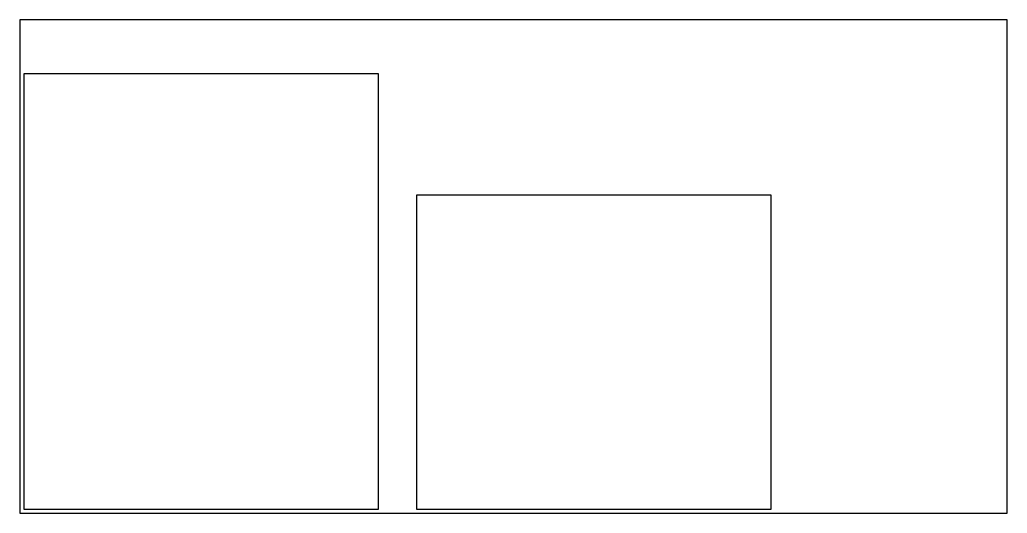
# Model space of a CAD drawing. Header units: millimetres. Extents: x 0 to 2440, y 0 to 1220.
import ezdxf

# ---------------------------------------------------------------- set-up
doc = ezdxf.new("R2010")
doc.units = ezdxf.units.MM
doc.layers.add('OUTLINE', color=7, linetype='CONTINUOUS')
doc.layers.add('SHEET', color=8, linetype='CONTINUOUS')

msp = doc.modelspace()

# ---------------------------------------------------------------- linework, layer by layer
at = {"layer": 'OUTLINE'}
for points in [[(10, 10), (886.4, 10), (886.4, 1086.4), (10, 1086.4)], [(980, 10), (1856.4, 10), (1856.4, 786.4), (980, 786.4)]]:
    msp.add_lwpolyline(points, close=True, dxfattribs=at)
at = {"layer": 'SHEET'}
msp.add_lwpolyline([(0, 0), (2440, 0), (2440, 1220), (0, 1220)], close=True, dxfattribs=at)

doc.saveas('drawing.dxf')
